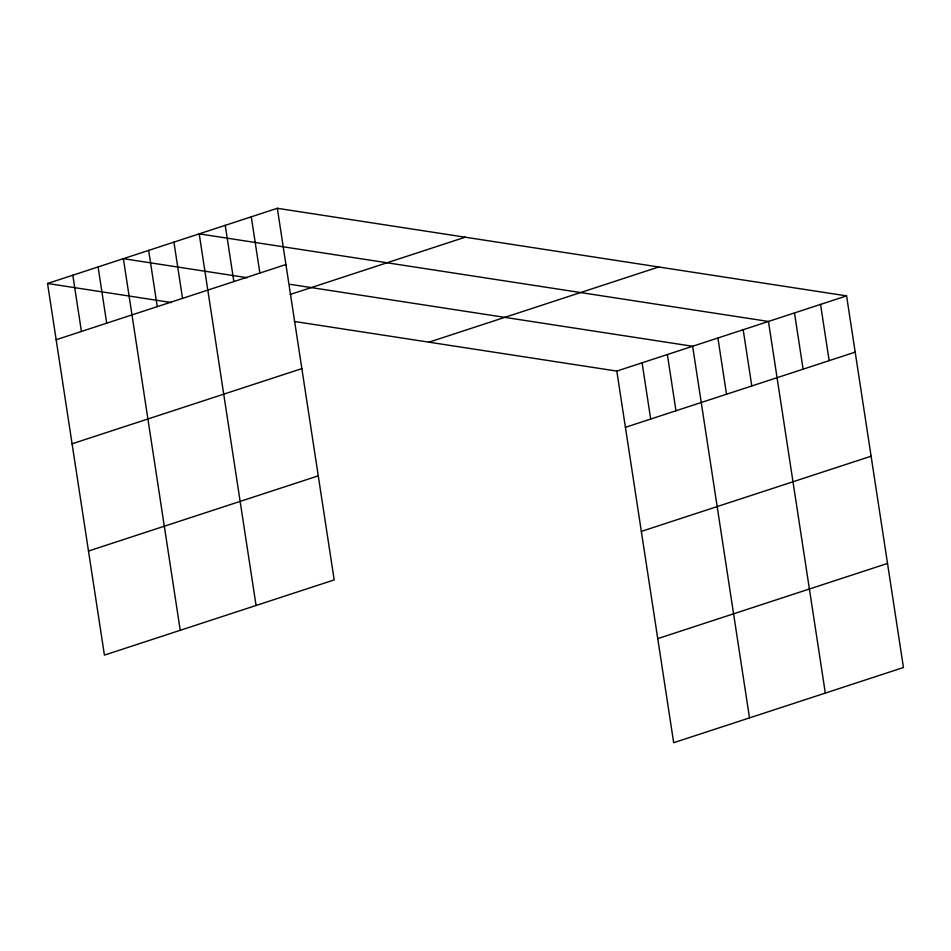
<?xml version="1.0" encoding="UTF-8"?>
<svg xmlns="http://www.w3.org/2000/svg" width="951" height="951" viewBox="0 0 951 951"><rect width="100%" height="100%" fill="white"/><g stroke="black" fill="none" stroke-linecap="round" stroke-linejoin="round"><path stroke-width="1.43" d="M277.323 208.293L334.193 579.92L104.42 655.108L47.55 283.481L277.323 208.293L846.58 295.892L903.45 667.519L673.677 742.707L616.807 371.08L294.192 321.438M56.157 339.721L285.93 264.533M290.174 294.477L465.182 237.203M72.086 443.796L301.859 368.608M428.96 342.17L658.722 266.981M616.807 371.08L846.58 295.892M88.491 551.033L318.264 475.845M625.413 427.32L855.187 352.132M641.343 531.395L871.116 456.207M657.747 638.632L887.521 563.432M247.224 277.728L123.38 258.672L180.238 630.299M290.364 284.373L692.637 346.271L749.507 717.886M47.55 283.481L171.394 302.537M820.547 304.415L829.153 360.655M794.501 312.938L803.108 369.178M825.325 693.077L768.456 321.462L199.199 233.863L256.069 605.478M743.183 329.724L751.789 385.963M717.91 337.997L726.516 394.237M667.364 354.545L675.971 410.773M642.091 362.806L650.686 419.046M251.278 216.816L259.885 273.056M225.244 225.339L233.851 281.579M173.926 242.136L182.533 298.364M148.653 250.398L157.26 306.638M98.096 266.946L106.702 323.185M72.823 275.219L81.429 331.447"/></g></svg>
